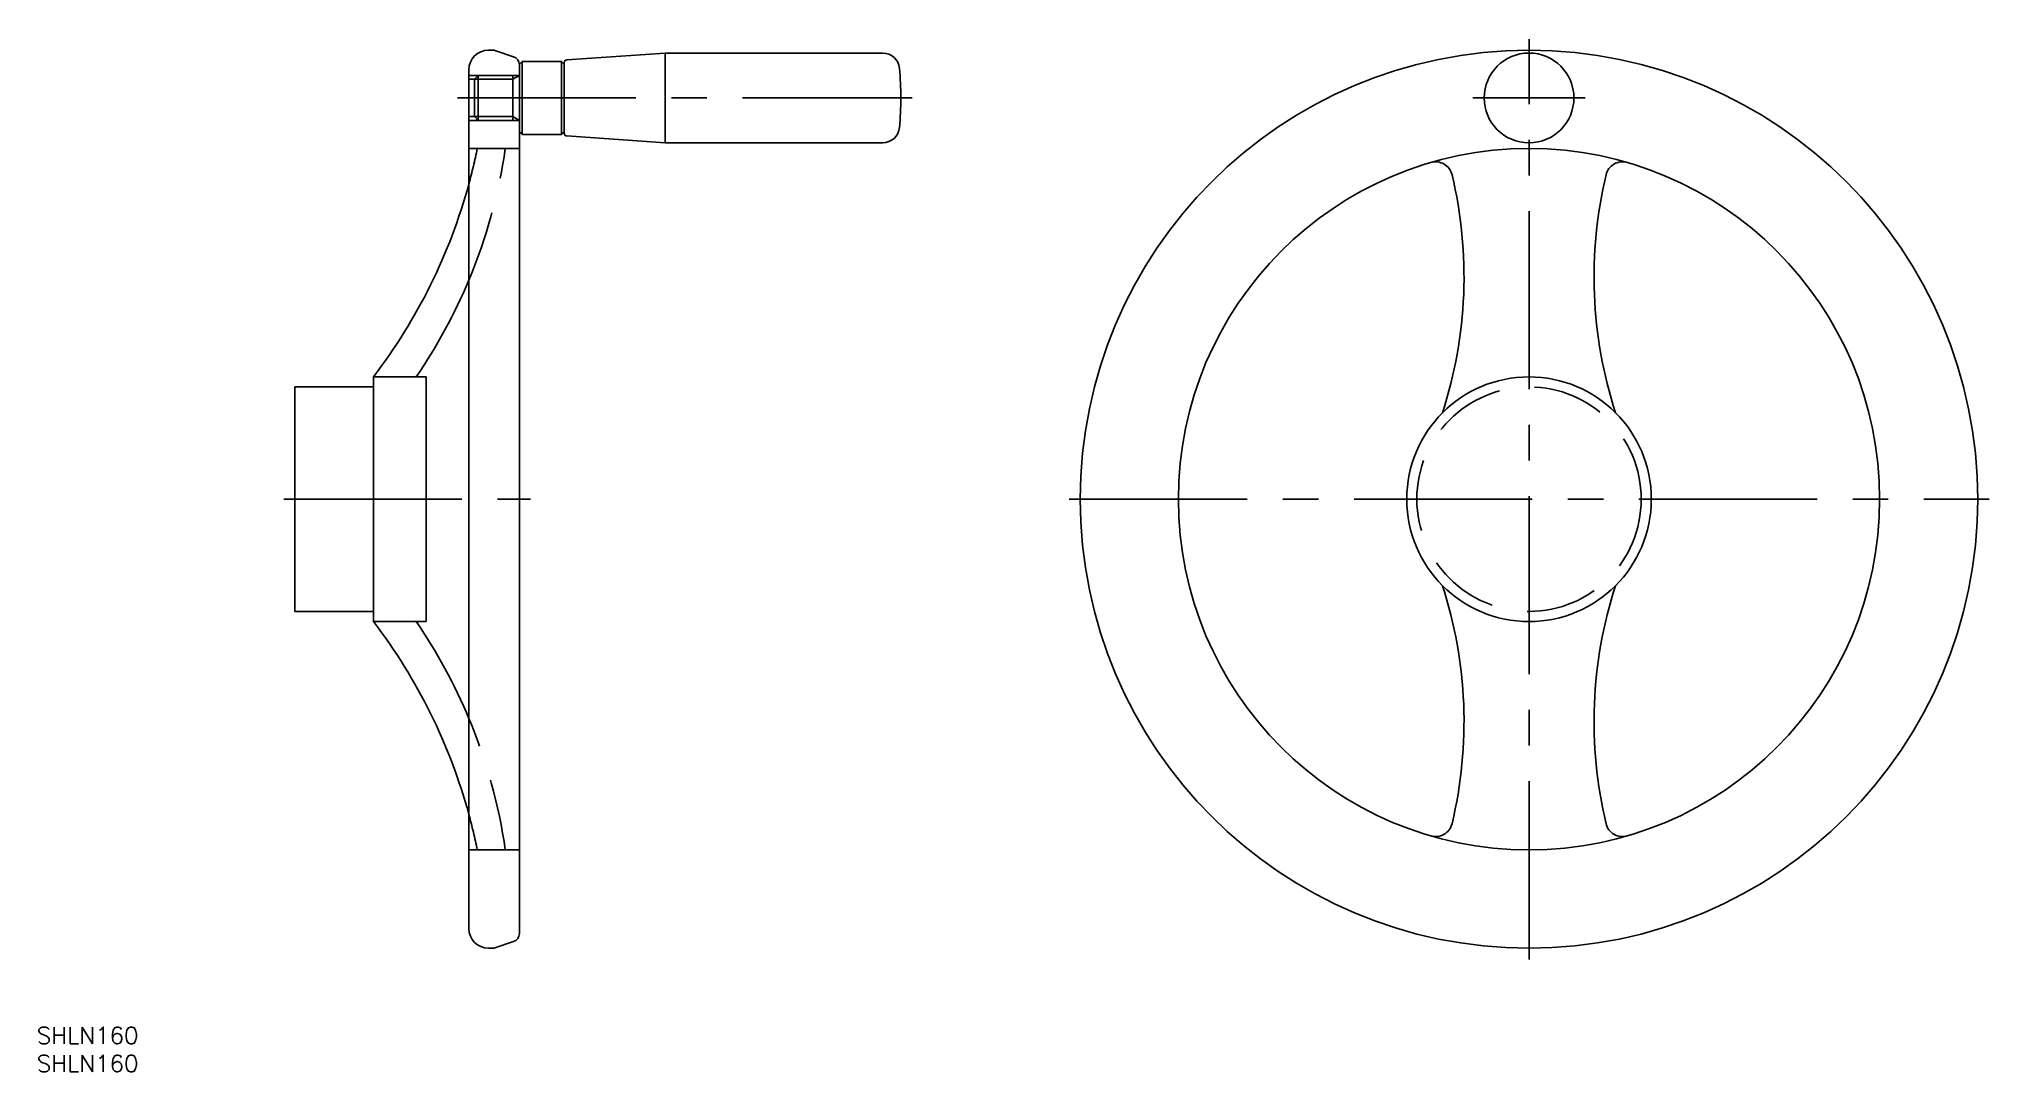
# Model space of a CAD drawing. Extents: x -266 to 82, y -102 to 82.
import ezdxf

# ---------------------------------------------------------------- set-up
doc = ezdxf.new("R2010")
doc.units = 0
doc.linetypes.add('CENTER', pattern=[50.8, 31.75, -6.35, 6.35, -6.35])
doc.linetypes.add('DASHED', pattern=[19.05, 12.7, -6.35])
doc.layers.get('0').update_dxf_attribs({"linetype": 'CONTINUOUS'})
doc.layers.add('CENTER', color=1, linetype='CENTER')
doc.styles.get("Standard").update_dxf_attribs({"font": 'txt.shx', "height": 3, "bigfont": 'bigfont.shx'})

msp = doc.modelspace()

# ---------------------------------------------------------------- linework, layer by layer
at = {"color": 7, "linetype": 'CONTINUOUS'}
for p, q in [((-185.5, 80), (-184.66, 80)), ((-189, 76.5), (-189, -76.5)), ((-181.03, 78.84), (-184.35, 79.95)), ((-179.5, 78), (-180, 77.5)), ((-180, 77.42), (-180, -77.42)), ((-179.5, 65), (-179.5, 78)), ((-172.5, 78), (-179.5, 78)), ((-172.5, 65), (-172.5, 78)), ((-172, 77.5), (-172.5, 78)), ((-172, 65.22), (-172, 77.78)), ((-154, 79.5), (-171.53, 78.28)), ((-154, 79.5), (-115.22, 79.5)), ((-154, 63.5), (-154, 79.5)), ((-180, 65.5), (-179.5, 65)), ((-179.5, 65), (-172.5, 65)), ((-172.5, 65), (-172, 65.5)), ((-171.53, 64.72), (-154, 63.5)), ((-154, 63.5), (-115.22, 63.5)), ((-206, 21.8), (-206, -21.8)), ((-206, 21.8), (-196.6, 21.8)), ((-196.6, 21.8), (-196.6, -21.8)), ((-220, 20), (-220, -20)), ((-220, 20), (-206, 20)), ((-220, -20), (-206, -20)), ((-206, -21.8), (-196.6, -21.8)), ((-181.03, -78.84), (-184.35, -79.95)), ((-185.5, -80), (-184.66, -80))]:
    msp.add_line(p, q, dxfattribs=at)
at = {"color": 3, "linetype": 'DASHED'}
for p, q in [((-189, 75.5), (-180, 75.5)), ((-189, 74.82), (-181.17, 74.82)), ((-188, 74.82), (-187.32, 75.5)), ((-188, 68.18), (-188, 74.82)), ((-187.32, 67.5), (-187.32, 75.5)), ((-181.17, 75.5), (-181.17, 67.5)), ((-180, 75.5), (-181.17, 74.82)), ((-189, 68.18), (-181.17, 68.18)), ((-189, 67.5), (-180, 67.5)), ((-188, 68.18), (-187.32, 67.5)), ((-181.17, 68.18), (-180, 67.5)), ((-189, 62.5), (-180, 62.5)), ((-189, -62.5), (-180, -62.5))]:
    msp.add_line(p, q, dxfattribs=at)
at = {"color": 7, "linetype": 'CONTINUOUS'}
for centre, radius in [((0, 0), 80), ((0, 71.5), 8), ((0, 0), 62.5), ((0, 0), 21.8)]:
    msp.add_circle(centre, radius, dxfattribs=at)
at = {"color": 3, "linetype": 'DASHED'}
msp.add_circle((0, 0), 20, dxfattribs=at)
at = {"color": 7, "linetype": 'CONTINUOUS'}
for centre, radius, start, end in [((-185.5, 76.5), 3.5, 90, 180), ((-184.66, 79), 1, 71.5651, 90), ((-181.5, 77.42), 1.5, 0, 71.5651), ((-171.5, 77.78), 0.5, 93.9725, 180), ((-115.22, 76.5), 3, 5.1205, 90), ((-115.22, 66.5), 3, 270, 354.8795), ((-171.5, 65.22), 0.5, 180, 266.0275), ((-16.65, 57.12), 3, 13.4256, 106.2463), ((16.65, 57.12), 3, 73.7537, 166.5744), ((-285.48, 82.48), 100, 322.6392, 344.7593), ((-89.99, 39.62), 78.4, 342.0187, 13.4256), ((89.99, 39.62), 78.4, 166.5744, 197.9813), ((-278, 76.35), 96.5, 325.5759, 337.2625), ((-89.99, -39.62), 78.4, 346.5744, 17.9813), ((89.99, -39.62), 78.4, 162.0187, 193.4256), ((-285.48, -82.48), 100, 15.2407, 37.3608), ((-278, -76.35), 96.5, 22.7375, 34.4241), ((-16.65, -57.12), 3, 253.7537, 346.5744), ((16.65, -57.12), 3, 193.4256, 286.2463), ((-185.5, -76.5), 3.5, 180, 270), ((-184.66, -79), 1, 270, 288.4349), ((-181.5, -77.42), 1.5, 288.4349, 0)]:
    msp.add_arc(centre, radius, start, end, dxfattribs=at)
msp.add_arc((-171.02, 71.5), 59.02, 354.8795, 5.1205)
at = {"color": 3, "linetype": 'DASHED'}
for centre, radius, start, end in [((-278, 76.35), 96.5, 337.2625, 351.7466), ((-285.48, 82.48), 100, 344.7593, 348.4729), ((-278, -76.35), 96.5, 8.2534, 22.7375), ((-285.48, -82.48), 100, 11.5271, 15.2407)]:
    msp.add_arc(centre, radius, start, end, dxfattribs=at)
at = {"layer": 'CENTER', "color": 1, "linetype": 'CENTER'}
for p, q in [((0, -82), (0, 82)), ((-191, 71.5), (-110, 71.5)), ((-10, 71.5), (10, 71.5)), ((-82, 0), (82, 0)), ((-222, 0), (-178, 0))]:
    msp.add_line(p, q, dxfattribs=at)

# ---------------------------------------------------------------- texts
at = {"color": 7, "linetype": 'CONTINUOUS'}
for p in [(-266.02, -97.07), (-266.02, -102.07)]:
    msp.add_text('SHLN160', height=3, dxfattribs=at).set_placement(p)

doc.saveas('drawing.dxf')
